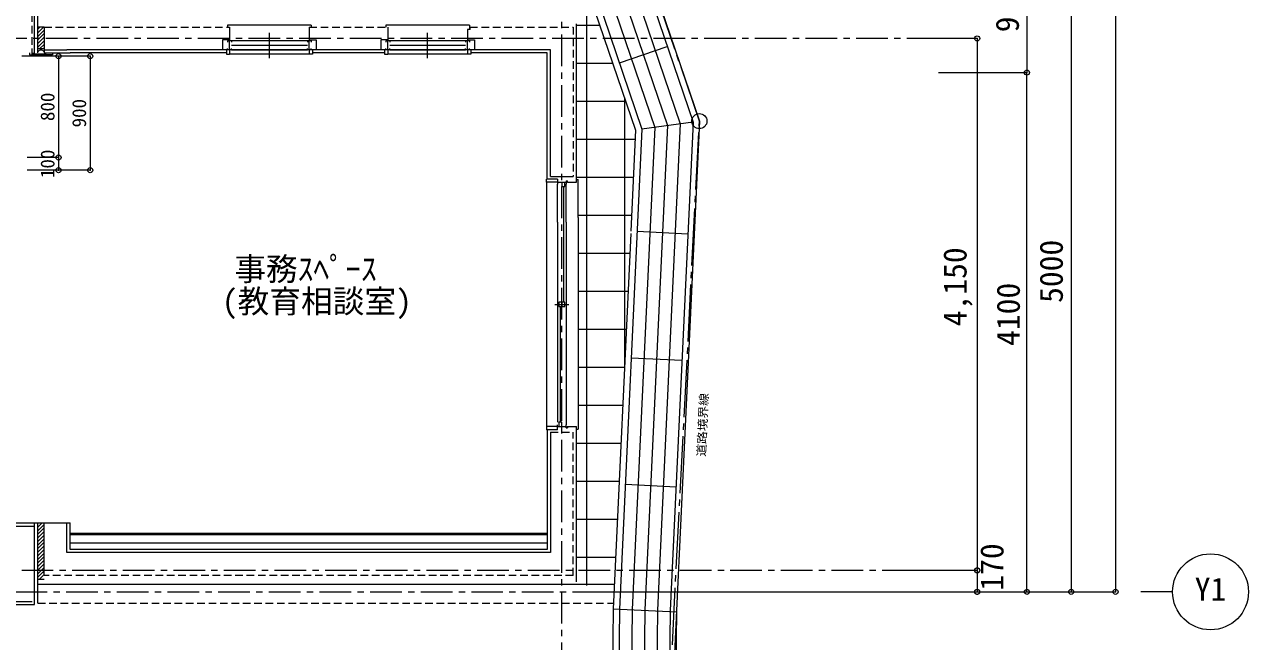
# Model space of a CAD drawing. Units: millimetres at full size, sheet at 1:50. Extents: x -17874 to 19699, y -20565 to 13459.
# Drawn here: x 9727 to 19396, y -8786 to -3914 of the extents above; entities that cross this region are included whole.
import ezdxf
from ezdxf.enums import TextEntityAlignment as Align

# ---------------------------------------------------------------- set-up
doc = ezdxf.new("R2010")
doc.units = ezdxf.units.MM
doc.header["$LTSCALE"] = 50
doc.header["$PDMODE"] = 32
doc.header["$PDSIZE"] = 40
for name, pattern in [('CHAIN1', [8, 5, -1, 1, -1]), ('CHAIN2', [12, 9, -1, 1, -1]), ('DASHED1', [1.8, 1.2, -0.6])]:
    doc.linetypes.add(name, pattern=pattern)
for name, color, linetype, lineweight in [('1-0_表（線_固定）', 4, 'Continuous', 9), ('1-1_表（文字_固定）', 4, 'CHAIN1', 9), ('1-2', 3, 'Continuous', 18), ('1-3', 7, 'Continuous', 13), ('1-5_建具姿図', 3, 'Continuous', 13), ('1-6', 7, 'Continuous', 13)]:
    doc.layers.add(name, color=color, linetype=linetype, lineweight=lineweight)
doc.styles.add('ＭＳ ゴシック', font='')
doc.styles.get('ＭＳ ゴシック').set_extended_font_data('MS Gothic')

msp = doc.modelspace()

# ---------------------------------------------------------------- linework, layer by layer
at = {"layer": '1-0_表（線_固定）'}
for p, q in [((13528.97, -655.96), (14907.3, -4698.7)), ((13197.69, -768.89), (14554.58, -4748.77)), ((13245.03, -752.79), (14604.97, -4741.62)), ((13339.67, -720.51), (14705.75, -4727.31)), ((13434.32, -688.24), (14806.52, -4713.01)), ((9806.93, -4114.13), (9806.93, -3294.31)), ((9831.93, -4139.13), (9831.93, -3294.31)), ((14166.93, -3611.74), (14166.93, -8344.13)), ((9881.93, -3934.31), (9831.93, -3934.31)), ((9831.93, -3979.74), (9877.36, -3934.31)), ((9831.93, -3951.46), (9849.07, -3934.31)), ((9831.93, -4008.02), (9881.93, -3958.02)), ((9881.93, -3934.31), (9881.93, -4114.31)), ((11331.93, -3919.31), (11331.93, -3934.31)), ((11991.93, -3919.31), (11331.93, -3919.31)), ((11346.93, -3934.31), (11346.93, -4034.31)), ((11976.93, -3934.31), (11976.93, -4034.31)), ((11991.93, -3919.31), (11991.93, -3934.31)), ((12596.93, -3934.31), (12596.93, -4034.31)), ((13226.93, -3954.31), (13226.93, -4034.31)), ((13246.93, -3954.31), (13226.93, -3954.31)), ((13241.93, -3919.31), (13241.93, -3954.31)), ((13246.93, -3954.31), (13246.93, -3934.31)), ((14086.93, -3919.31), (14271.79, -3919.31)), ((9831.93, -4036.31), (9881.93, -3986.31)), ((9831.93, -4064.59), (9881.93, -4014.59)), ((9831.93, -4092.88), (9881.93, -4042.88)), ((11291.93, -4034.31), (11291.93, -4114.31)), ((11346.93, -4034.31), (11291.93, -4034.31)), ((11346.93, -4114.31), (11346.93, -4044.31)), ((11661.93, -4179.31), (11661.93, -3979.31)), ((11976.93, -4034.31), (12031.93, -4034.31)), ((11976.93, -4114.31), (11976.93, -4044.31)), ((11991.93, -4044.31), (11991.93, -4054.31)), ((12031.93, -4034.31), (12031.93, -4114.31)), ((12596.93, -4114.31), (12596.93, -4044.31)), ((13211.93, -4044.31), (12611.93, -4044.31)), ((12611.93, -4044.31), (12611.93, -4054.31)), ((12911.93, -4179.31), (12911.93, -3979.31)), ((13226.93, -4114.31), (13226.93, -4044.31)), ((13241.93, -4044.31), (13241.93, -4054.31)), ((9896.93, -4149.31), (9786.93, -4149.31)), ((9831.93, -4104.31), (9881.93, -4104.31)), ((9848.78, -4104.31), (9881.93, -4071.16)), ((9877.06, -4104.31), (9881.93, -4099.45)), ((11321.93, -4139.31), (10086.93, -4139.31)), ((11361.93, -4114.31), (11321.93, -4114.31)), ((11321.93, -4114.31), (11321.93, -4149.31)), ((11321.93, -4149.31), (11346.93, -4149.31)), ((11331.93, -4114.31), (11331.93, -4104.31)), ((11346.93, -4114.31), (11346.93, -4149.31)), ((11976.93, -4149.31), (11346.93, -4149.31)), ((11961.93, -4079.31), (11361.93, -4079.31)), ((11361.93, -4114.31), (11361.93, -4104.31)), ((11361.93, -4114.31), (11961.93, -4114.31)), ((11961.93, -4114.31), (11961.93, -4104.31)), ((12001.93, -4114.31), (11961.93, -4114.31)), ((11976.93, -4114.31), (11976.93, -4149.31)), ((12001.93, -4149.31), (11976.93, -4149.31)), ((11991.93, -4114.31), (11991.93, -4104.31)), ((12001.93, -4114.31), (12001.93, -4149.31)), ((12571.93, -4139.31), (12001.93, -4139.31)), ((12611.93, -4114.31), (12571.93, -4114.31)), ((12571.93, -4114.31), (12571.93, -4149.31)), ((12571.93, -4149.31), (12596.93, -4149.31)), ((12581.93, -4114.31), (12581.93, -4104.31)), ((12596.93, -4114.31), (12596.93, -4149.31)), ((13226.93, -4149.31), (12596.93, -4149.31)), ((13211.93, -4079.31), (12611.93, -4079.31)), ((12611.93, -4114.31), (12611.93, -4104.31)), ((12611.93, -4114.31), (13211.93, -4114.31)), ((13211.93, -4114.31), (13211.93, -4104.31)), ((13251.93, -4114.31), (13211.93, -4114.31)), ((13226.93, -4114.31), (13226.93, -4149.31)), ((13251.93, -4149.31), (13226.93, -4149.31)), ((13241.93, -4114.31), (13241.93, -4104.31)), ((13251.93, -4114.31), (13251.93, -4149.31)), ((13856.93, -4139.31), (13251.93, -4139.31)), ((13856.93, -5134.31), (13856.93, -4139.31)), ((14426.25, -4217.12), (14804.76, -4088.07)), ((14086.93, -4219.31), (14374.07, -4219.31)), ((14086.93, -4519.31), (14476.35, -4519.31)), ((14466.93, -4491.67), (14466.93, -6629.58)), ((14705.75, -4727.31), (14528.35, -8533.72)), ((14806.52, -4713.01), (14628.32, -8536.69)), ((14907.3, -4698.7), (14728.29, -8539.67)), ((15008.07, -4684.4), (14828.26, -8542.64)), ((14086.93, -4819.31), (14551.3, -4819.31)), ((14604.97, -4741.62), (14428.38, -8530.74)), ((14554.58, -4748.77), (14517.47, -5545.06)), ((13881.93, -5114.31), (14061.93, -5114.31)), ((14086.93, -5119.31), (14537.32, -5119.31)), ((13936.93, -5134.31), (13851.93, -5134.31)), ((13851.93, -5159.31), (13851.93, -5134.31)), ((13936.93, -5159.31), (13851.93, -5159.31)), ((13851.93, -5159.31), (13851.93, -7089.31)), ((13936.93, -5134.31), (13936.93, -5174.31)), ((13936.93, -5159.31), (14006.93, -5159.31)), ((13936.93, -5474.31), (13936.93, -5174.31)), ((13983.93, -5194.31), (13983.93, -6107.31)), ((14006.93, -5149.31), (14006.93, -5174.31)), ((14006.93, -5149.31), (14016.93, -5149.31)), ((14006.93, -5474.31), (14006.93, -5174.31)), ((14016.93, -5159.31), (14016.93, -5149.31)), ((14086.93, -5139.31), (14100.05, -5139.31)), ((13936.93, -5474.31), (13936.93, -6774.31)), ((14006.93, -5474.31), (14006.93, -6774.31)), ((14100.05, -5419.31), (14523.33, -5419.31)), ((14100.05, -5439.31), (14100.05, -6809.31)), ((14516.5, -5565.86), (14378.39, -8529.25)), ((14567.42, -5547.38), (14966.99, -5566.01)), ((14100.05, -5719.31), (14509.35, -5719.31)), ((14100.05, -6019.31), (14495.37, -6019.31)), ((13916.93, -6124.31), (14026.93, -6124.31)), ((13959.93, -6141.31), (13959.93, -7054.31)), ((13971.93, -6107.31), (13971.93, -6141.31)), ((14100.05, -6319.31), (14481.39, -6319.31)), ((14520.86, -6546.3), (14920.43, -6564.92)), ((14100.05, -6619.31), (14467.41, -6619.31)), ((13936.93, -6774.31), (13936.93, -7054.31)), ((14006.93, -6774.31), (14006.93, -7074.31)), ((14100.05, -6809.31), (14100.05, -7109.31)), ((14100.05, -6919.31), (14453.43, -6919.31)), ((13936.93, -7089.31), (13851.93, -7089.31)), ((13851.93, -7089.31), (13851.93, -7114.31)), ((13936.93, -7114.31), (13851.93, -7114.31)), ((13881.93, -7134.31), (13881.93, -7214.31)), ((13936.93, -7114.31), (13936.93, -7074.31)), ((13936.93, -7089.31), (14006.93, -7089.31)), ((14006.93, -7099.31), (14006.93, -7074.31)), ((14006.93, -7099.31), (14016.93, -7099.31)), ((14016.93, -7089.31), (14016.93, -7099.31)), ((14016.93, -7089.31), (14086.93, -7089.31)), ((14086.93, -8314.31), (14086.93, -7089.31)), ((14086.93, -7109.31), (14100.05, -7109.31)), ((14086.93, -7219.31), (14439.45, -7219.31)), ((14086.93, -7519.31), (14425.46, -7519.31)), ((14474.31, -7545.22), (14873.88, -7563.84)), ((14086.93, -7819.31), (14411.48, -7819.31)), ((9186.93, -7874.31), (9806.93, -7874.31)), ((9831.93, -7882.97), (9865.59, -7849.31)), ((9831.93, -8484.31), (9831.93, -7849.31)), ((9831.93, -7854.69), (9837.3, -7849.31)), ((9831.93, -7911.25), (9881.93, -7861.25)), ((9831.93, -7939.54), (9881.93, -7889.54)), ((9831.93, -7967.82), (9881.93, -7917.82)), ((9881.93, -8264.31), (9881.93, -7849.31)), ((10061.93, -8084.31), (10061.93, -7849.31)), ((10086.93, -8059.31), (10086.93, -7849.31)), ((9831.93, -7996.11), (9881.93, -7946.11)), ((9831.93, -8024.39), (9881.93, -7974.39)), ((9831.93, -8052.68), (9881.93, -8002.68)), ((13856.93, -7934.31), (10086.93, -7934.31)), ((13856.93, -7944.31), (10086.93, -7944.31)), ((13856.93, -8009.31), (10086.93, -8009.31)), ((9831.93, -8080.96), (9881.93, -8030.96)), ((9831.93, -8109.24), (9881.93, -8059.24)), ((9831.93, -8137.53), (9881.93, -8087.53)), ((9831.93, -8165.81), (9881.93, -8115.81)), ((14086.93, -8119.31), (14397.5, -8119.31)), ((9831.93, -8194.1), (9881.93, -8144.1)), ((9831.93, -8222.38), (9881.93, -8172.38)), ((9831.93, -8250.67), (9881.93, -8200.67)), ((9831.93, -8278.95), (9881.93, -8228.95)), ((9831.93, -8293.9), (9881.93, -8293.9)), ((9845.26, -8293.9), (9881.93, -8257.23)), ((9873.54, -8243.9), (9881.93, -8235.52)), ((9831.93, -8334.31), (14387.02, -8334.31)), ((9786.93, -8474.31), (8936.93, -8474.31)), ((14378.39, -8529.25), (14368.58, -9287.88)), ((14378.39, -8529.25), (14877.85, -8552.53)), ((14428.38, -8530.74), (14418.58, -9287.88)), ((14528.35, -8533.72), (14518.59, -9287.88)), ((14628.32, -8536.69), (14618.6, -9287.88)), ((14728.29, -8539.67), (14718.61, -9287.88)), ((14828.26, -8542.64), (14818.62, -9287.88)), ((14878.24, -8544.13), (14868.62, -9287.88))]:
    msp.add_line(p, q, dxfattribs=at)
at = {"layer": '1-0_表（線_固定）', "linetype": 'CHAIN2'}
for p, q in [((15058.61, -4677.67), (13671.09, -607.97)), ((14814.35, -9412.13), (15058.61, -4677.67))]:
    msp.add_line(p, q, dxfattribs=at)
at = {"layer": '1-0_表（線_固定）'}
for points in [[(13623.62, -623.68), (15008.07, -4684.4), (14604.97, -4741.62)], [(13670.94, -607.54), (15058.46, -4677.24), (14862.67, -8878.26)], [(13241.93, -3919.31), (12581.93, -3919.31), (12581.93, -3934.31)], [(14016.93, -5159.31), (14086.93, -5159.31), (14086.93, -3909.31)], [(11361.93, -4044.31), (11331.93, -4044.31), (11331.93, -4054.31)], [(11961.93, -4044.31), (11361.93, -4044.31), (11361.93, -4054.31)], [(11991.93, -4044.31), (11961.93, -4044.31), (11961.93, -4054.31)], [(12596.93, -4034.31), (12541.93, -4034.31), (12541.93, -4114.31)], [(12611.93, -4044.31), (12581.93, -4044.31), (12581.93, -4054.31)], [(13241.93, -4044.31), (13211.93, -4044.31), (13211.93, -4054.31)], [(13226.93, -4034.31), (13281.93, -4034.31), (13281.93, -4114.31)], [(9766.93, -4139.31), (9766.93, -4154.31), (9851.93, -4154.31)], [(9946.93, -4139.31), (9946.93, -4154.31), (9851.93, -4154.31)], [(9881.93, -4114.31), (9881.93, -4139.31), (10086.93, -4139.31)], [(13971.93, -5159.31), (13971.93, -5194.31), (13995.93, -5194.31), (13995.93, -5159.31)], [(14006.93, -5159.31), (14008.93, -5157.31), (14014.93, -5157.31), (14016.93, -5159.31)], [(14100.05, -5439.31), (14100.05, -5428.81), (14100.05, -5139.31)], [(13971.93, -7089.31), (13971.93, -7054.31), (13947.93, -7054.31), (13947.93, -7089.31)], [(13856.93, -7114.31), (13856.93, -8059.31), (10086.93, -8059.31)], [(14006.93, -7089.31), (14008.93, -7091.31), (14014.93, -7091.31), (14016.93, -7089.31)]]:
    msp.add_lwpolyline(points, dxfattribs=at)
msp.add_lwpolyline([(13947.93, -6107.31), (13947.93, -6141.31), (13995.93, -6141.31), (13995.93, -6107.31)], close=True, dxfattribs=at)
msp.add_circle((15058.46, -4677.24), 59.57, dxfattribs=at)
msp.add_arc((9856.93, -4146.37), 30.27, 34.31911, 145.68089, dxfattribs=at)
at = {"layer": '1-1_表（文字_固定）'}
for p, q in [((13971.93, -9444.31), (13971.93, -3832.46)), ((16946.49, -4024.31), (9461.13, -4024.31)), ((16752.94, -8224.31), (9706.93, -8224.31)), ((-14343.07, -8394.31), (16727.12, -8394.31))]:
    msp.add_line(p, q, dxfattribs=at)
at = {"layer": '1-1_表（文字_固定）', "color": 7, "linetype": 'Continuous', "lineweight": 13}
msp.add_line((17252.94, -8224.31), (17252.94, -8394.31), dxfattribs=at)
at = {"layer": '1-1_表（文字_固定）', "color": 2}
for p in [(17252.94, -8224.31), (17252.94, -8394.31)]:
    msp.add_point(p, dxfattribs=at)
at = {"layer": '1-2'}
for p, q in [((9806.93, -4144.31), (9806.93, -3294.31)), ((9786.93, -4164.31), (9706.93, -4164.31)), ((9161.93, -7849.31), (10086.93, -7849.31)), ((9806.93, -8494.31), (9806.93, -7849.31)), ((8956.93, -8494.31), (9806.93, -8494.31))]:
    msp.add_line(p, q, dxfattribs=at)
at = {"layer": '1-2', "color": 7, "lineweight": 13}
for p, q in [((9996.81, -4164.31), (9996.81, -4964.31)), ((9996.81, -4964.31), (9996.81, -5064.31))]:
    msp.add_line(p, q, dxfattribs=at)
at = {"layer": '1-2'}
msp.add_lwpolyline([(9806.93, -4144.31), (9786.93, -4144.31), (9786.93, -4164.31)], dxfattribs=at)
at = {"layer": '1-3', "linetype": 'DASHED1'}
for p, q in [((9786.93, -4164.31), (9786.93, -3314.31)), ((9881.93, -3934.31), (11346.93, -3934.31)), ((11976.93, -3934.31), (12596.93, -3934.31)), ((13246.93, -3934.31), (14061.93, -3934.31)), ((13881.93, -7134.31), (14061.93, -7134.31)), ((14061.93, -8264.31), (9881.93, -8264.31)), ((9831.93, -8484.31), (14380.03, -8484.31))]:
    msp.add_line(p, q, dxfattribs=at)
at = {"layer": '1-3'}
for p, q in [((9881.93, -4114.31), (10061.93, -4114.31)), ((13881.93, -4114.31), (10061.93, -4114.31)), ((13881.93, -5114.31), (13881.93, -4114.31))]:
    msp.add_line(p, q, dxfattribs=at)
msp.add_lwpolyline([(13881.93, -7134.31), (13881.93, -8084.31), (10061.93, -8084.31)], dxfattribs=at)
at = {"layer": '1-5_建具姿図', "color": 7}
msp.add_line((10246.81, -4164.31), (10246.81, -5064.31), dxfattribs=at)
at = {"layer": '1-6'}
for p, q in [((18346.49, 6605.69), (18346.49, -8394.31)), ((17646.49, -2744.31), (17646.49, -4294.31)), ((17996.49, -3394.31), (17996.49, -8394.31)), ((17252.94, -4024.31), (16946.49, -4024.31)), ((9996.81, -4164.31), (9746.81, -4164.31)), ((10246.81, -4164.31), (9989.81, -4164.31)), ((16946.49, -4294.31), (17646.49, -4294.31)), ((17646.49, -8394.31), (17646.49, -4294.31)), ((9996.81, -4964.31), (9746.81, -4964.31)), ((9996.81, -5064.31), (9746.81, -5064.31)), ((10246.81, -5064.31), (9989.81, -5064.31)), ((14197.61, -8394.31), (18346.49, -8394.31)), ((18796.49, -8394.31), (18546.49, -8394.31))]:
    msp.add_line(p, q, dxfattribs=at)
at = {"layer": '1-6', "linetype": 'DASHED1'}
for p, q in [((14061.93, -3934.31), (14061.93, -5114.31)), ((14061.93, -8264.31), (14061.93, -7134.31))]:
    msp.add_line(p, q, dxfattribs=at)
at = {"layer": '1-6'}
msp.add_lwpolyline([(17252.94, -4024.31), (17252.94, -8224.31), (16752.94, -8224.31)], dxfattribs=at)
msp.add_circle((19096.49, -8394.31), 300, dxfattribs=at)
for p in [(17252.94, -4024.31), (17646.49, -4294.31), (17252.94, -8224.31), (17646.49, -8394.31), (17996.49, -8394.31), (18346.49, -8394.31)]:
    msp.add_point(p, dxfattribs=at)
at = {"layer": '1-6', "color": 2}
for p in [(9996.81, -4164.31), (10246.81, -4164.31), (9996.81, -4964.31), (9996.81, -5064.31), (10246.81, -5064.31)]:
    msp.add_point(p, dxfattribs=at)

# ---------------------------------------------------------------- texts
at = {"layer": '1-1_表（文字_固定）', "color": 3, "style": 'ＭＳ ゴシック'}
msp.add_text('170', height=183.3, rotation=90, dxfattribs=at).set_placement((17515.79, -8385.08), align=Align.BOTTOM_LEFT)
at = {"layer": '1-2', "style": 'ＭＳ ゴシック', "width": 1.15}
msp.add_text('道路境界線', height=64.15, rotation=87.332, dxfattribs=at).set_placement((15124.7, -7329.48), align=Align.BOTTOM_LEFT)
at = {"layer": '1-5_建具姿図', "style": 'ＭＳ ゴシック'}
for s, p in [('事務ｽﾍﾟｰｽ', (11384.61, -5991.34)), ('(教育相談室)', (11286.65, -6246.72))]:
    msp.add_text(s, height=183.3, dxfattribs=at).set_placement(p, align=Align.BOTTOM_LEFT)
at = {"layer": '1-6', "color": 3, "style": 'ＭＳ ゴシック'}
for s, p in [('900', (17637.51, -3975.71)), ('4,150', (17224.12, -6297.36)), ('5000', (17984.47, -6112.81)), ('4100', (17644.89, -6452.38))]:
    msp.add_text(s, height=183.3, rotation=90, dxfattribs=at).set_placement(p, align=Align.BOTTOM_LEFT)
at = {"layer": '1-6', "style": 'ＭＳ ゴシック'}
for s, p in [('800', (9996.81, -4676.81)), ('900', (10246.81, -4726.81)), ('100', (9996.81, -5126.81))]:
    msp.add_text(s, height=110, rotation=90, dxfattribs=at).set_placement(p, align=Align.BOTTOM_LEFT)
at = {"layer": '1-6', "color": 3, "style": 'ＭＳ ゴシック'}
msp.add_text('Y1', height=183.3, dxfattribs=at).set_placement((18971.49, -8519.31), align=Align.BOTTOM_LEFT)

doc.saveas('drawing.dxf')
